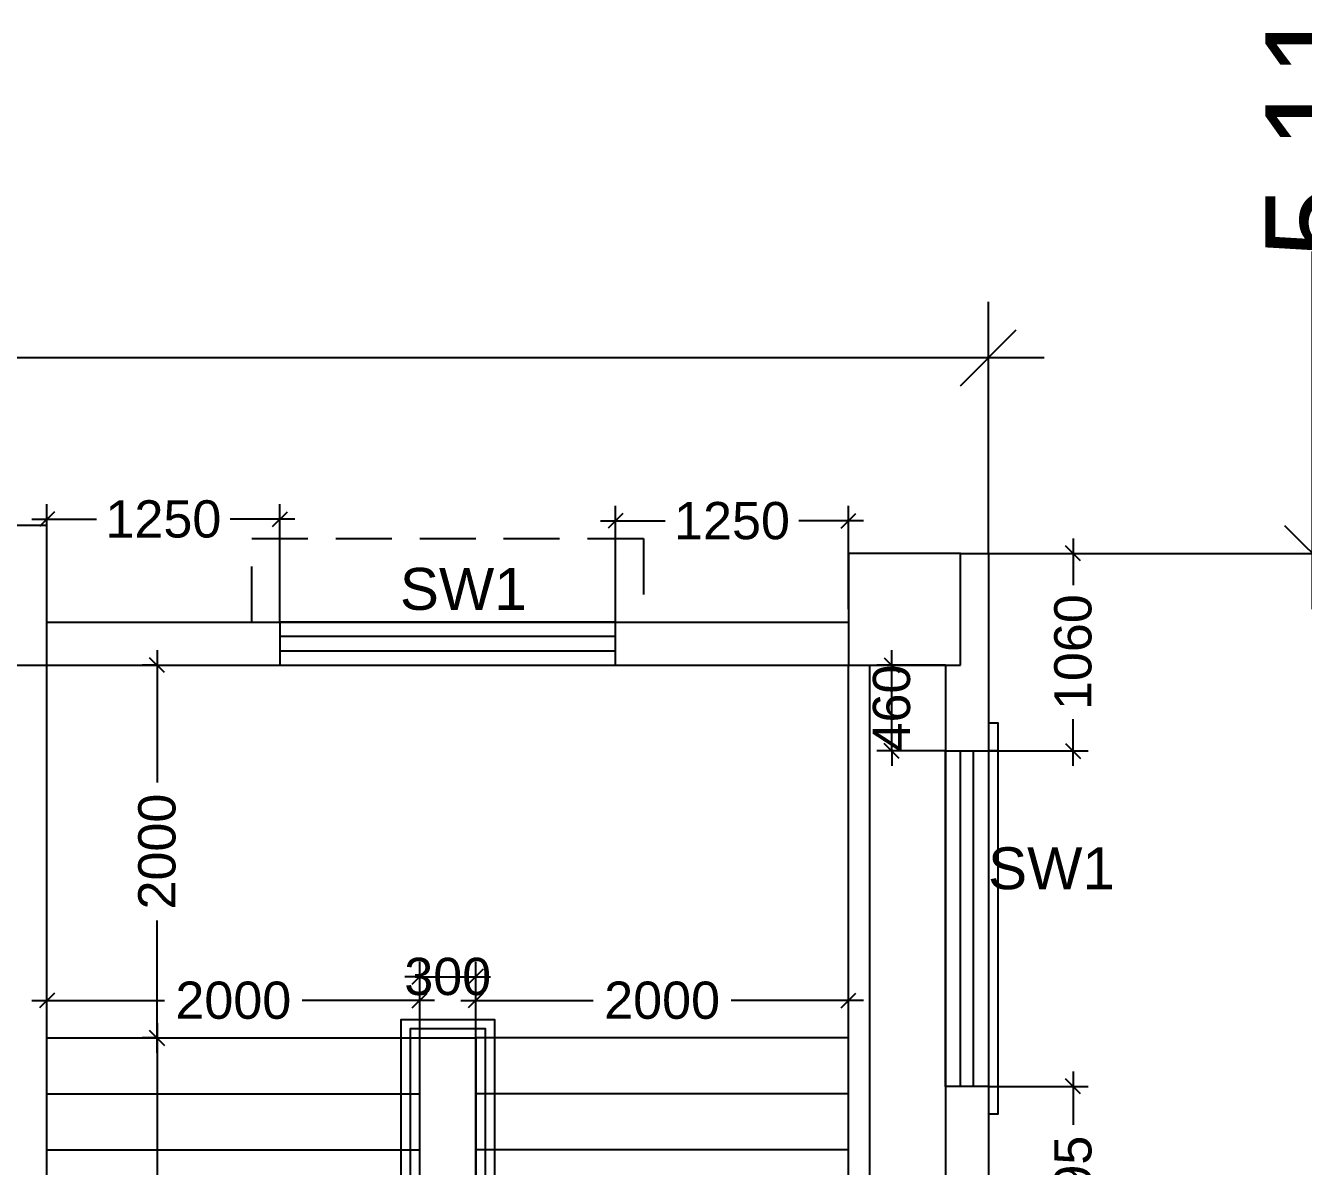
# Model space of a CAD drawing. Extents: x 6345096 to 6738923, y -6490958 to -6305885.
# Drawn here: x 6646776 to 6653629, y -6381394 to -6375273 of the extents above; entities that cross this region are included whole.
import ezdxf
from ezdxf.enums import TextEntityAlignment as Align

# ---------------------------------------------------------------- set-up
doc = ezdxf.new("R2010")
doc.units = 0
doc.header["$LTSCALE"] = 600
doc.header["$MEASUREMENT"] = 0
doc.header["$PDMODE"] = 35
doc.linetypes.add('DASHED', pattern=[0.75, 0.5, -0.25])
doc.linetypes.add('HIDDEN', pattern=[0.375, 0.25, -0.125])
doc.layers.get('0').update_dxf_attribs({"linetype": 'CONTINUOUS'})
doc.layers.get('Defpoints').update_dxf_attribs({"linetype": 'CONTINUOUS'})
for name, color, linetype in [('chajja', 7, 'CONTINUOUS'), ('DIM', 8, 'CONTINUOUS'), ('DIM-TEXT', 8, 'CONTINUOUS'), ('Ele Proje.', 7, 'CONTINUOUS'), ('HS', 251, 'CONTINUOUS'), ('joinery', 7, 'CONTINUOUS'), ('LA-column', 3, 'CONTINUOUS'), ('Railing', 21, 'CONTINUOUS'), ('Stairscase', 7, 'CONTINUOUS'), ('Walls', 7, 'CONTINUOUS'), ('WIN', 151, 'CONTINUOUS'), ('Working Dim', 5, 'CONTINUOUS')]:
    doc.layers.add(name, color=color, linetype=linetype)
doc.styles.add('ari', font='arial.ttf')
doc.styles.add('RT', font='romant.shx')
doc.styles.get("Standard").update_dxf_attribs({"font": 'romans.shx'})
doc.dimstyles.new('int. dim', dxfattribs={"dimtxt": 200, "dimasz": 80, "dimexe": 80, "dimexo": 0, "dimgap": 70, "dimtad": 0, "dimdec": 0, "dimzin": 12, "dimdsep": 46, "dimtxsty": 'ari', "dimblk": 'OBLIQUE', "dimcen": 2, "dimdle": 80, "dimclrd": 256, "dimclre": 256, "dimclrt": 6, "dimadec": 0, "dimazin": 0, "dimtfac": 1, "dimtdec": 0, "dimtix": 1, "dimtmove": 2, "dimatfit": 3, "dimfxl": 1, "dimtolj": 1, "dimtzin": 0, "dimlwd": -1, "dimlwe": -1, "dimarcsym": 0})
doc.dimstyles.new('STANDARD$0', dxfattribs={"dimscale": 0, "dimtxt": 150, "dimasz": 125, "dimexe": 0.75, "dimexo": 1, "dimgap": 25, "dimtad": 1, "dimdec": 0, "dimdsep": 46, "dimtxsty": 'Standard', "dimblk1": 'DOT', "dimblk2": 'DOT', "dimsah": 1, "dimcen": 2.5, "dimclrd": 1, "dimclre": 1, "dimclrt": 3, "dimadec": 0, "dimazin": 0, "dimtfac": 1, "dimtdec": 0, "dimtmove": 0, "dimatfit": 3, "dimldrblk": 'DOT', "dimfxl": 1, "dimtolj": 1, "dimtzin": 0, "dimarcsym": 0})
doc.dimstyles.new('TEXT', dxfattribs={"dimscale": 0, "dimtxt": 600, "dimasz": 300, "dimexe": 300, "dimexo": 30, "dimgap": 50, "dimtad": 0, "dimdec": 0, "dimzin": 0, "dimdsep": 46, "dimtxsty": 'RT', "dimblk": 'OBLIQUE', "dimcen": 0.09, "dimdle": 300, "dimclrd": 256, "dimclre": 256, "dimclrt": 170, "dimadec": 0, "dimazin": 0, "dimtfac": 1, "dimtdec": 0, "dimtofl": 0, "dimtmove": 2, "dimatfit": 3, "dimfxl": 1, "dimfrac": 2, "dimtolj": 1, "dimtzin": 0, "dimlwd": -1, "dimlwe": -1, "dimarcsym": 0})

# ---------------------------------------------------------------- blocks, each defined once
blk = doc.blocks.new('_Oblique')
at = {"color": 0, "linetype": 'ByBlock', "lineweight": -2}
blk.add_line((-0.5, -0.5), (0.5, 0.5), dxfattribs=at)
blk = doc.blocks.new('*D1224')
at = {"layer": 'Defpoints', "color": 0, "transparency": 16777216}
for p in [(6648139.9, -6377921.3), (6646890.3, -6378329.6, 7.5), (6648139.9, -6378474.6, 5.1)]:
    blk.add_point(p, dxfattribs=at)
at = {"layer": 'Working Dim', "transparency": 16777216}
for p, q in [((6646890.3, -6378329.6), (6646890.3, -6377841.3)), ((6648139.9, -6378474.6), (6648139.9, -6377841.3)), ((6646810.3, -6377921.3), (6647156.2, -6377921.3)), ((6648219.9, -6377921.3), (6647874, -6377921.3))]:
    blk.add_line(p, q, dxfattribs=at)
at = {"layer": 'Working Dim', "transparency": 16777216, "xscale": 80, "yscale": 80, "zscale": 80, "rotation": 180}
blk.add_blockref('_Oblique', (6646890.3, -6377921.3), dxfattribs=at)
at = {"layer": 'Working Dim', "transparency": 16777216, "xscale": 80, "yscale": 80, "zscale": 80}
blk.add_blockref('_Oblique', (6648139.9, -6377921.3), dxfattribs=at)
at = {"layer": 'Working Dim', "color": 6, "transparency": 16777216, "insert": (6647515.1, -6377921.3), "char_height": 200, "attachment_point": 5, "style": 'ari'}
blk.add_mtext('\\A1;1250', dxfattribs=at)
blk = doc.blocks.new('*D1225')
at = {"layer": 'Defpoints', "color": 0, "transparency": 16777216}
for p in [(6651189.5, -6377930.4), (6651189.5, -6378404.6, 1), (6649939.9, -6378474.6, 5.1)]:
    blk.add_point(p, dxfattribs=at)
at = {"layer": 'Working Dim', "transparency": 16777216}
for p, q in [((6649939.9, -6378474.6), (6649939.9, -6377850.4)), ((6651189.5, -6378404.6), (6651189.5, -6377850.4)), ((6649859.9, -6377930.4), (6650205.8, -6377930.4)), ((6651269.5, -6377930.4), (6650923.6, -6377930.4))]:
    blk.add_line(p, q, dxfattribs=at)
at = {"layer": 'Working Dim', "transparency": 16777216, "xscale": 80, "yscale": 80, "zscale": 80, "rotation": 180}
blk.add_blockref('_Oblique', (6649939.9, -6377930.4), dxfattribs=at)
at = {"layer": 'Working Dim', "transparency": 16777216, "xscale": 80, "yscale": 80, "zscale": 80}
blk.add_blockref('_Oblique', (6651189.5, -6377930.4), dxfattribs=at)
at = {"layer": 'Working Dim', "color": 6, "transparency": 16777216, "insert": (6650564.7, -6377930.4), "char_height": 200, "attachment_point": 5, "style": 'ari'}
blk.add_mtext('\\A1;1250', dxfattribs=at)
blk = doc.blocks.new('*D1282')
at = {"layer": 'Defpoints', "color": 0, "linetype": 'Continuous', "transparency": 16777216}
for p in [(6610879.4, -6372845.6, 13.3), (6651519.1, -6372996, 13.8), (6651519.1, -6374540.9)]:
    blk.add_point(p, dxfattribs=at)
at = {"layer": 'DIM-TEXT', "transparency": 16777216}
for p, q in [((6610879.4, -6372845.6), (6610879.4, -6374840.9)), ((6651519.1, -6372996), (6651519.1, -6374840.9)), ((6610579.4, -6374540.9), (6611790.4, -6374540.9)), ((6651819.1, -6374540.9), (6650608.1, -6374540.9))]:
    blk.add_line(p, q, dxfattribs=at)
at = {"layer": 'DIM-TEXT', "linetype": 'Continuous', "transparency": 16777216, "xscale": 300, "yscale": 300, "zscale": 300, "rotation": 180}
blk.add_blockref('_Oblique', (6610879.4, -6374540.9), dxfattribs=at)
at = {"layer": 'DIM-TEXT', "linetype": 'Continuous', "transparency": 16777216, "xscale": 300, "yscale": 300, "zscale": 300}
blk.add_blockref('_Oblique', (6651519.1, -6374540.9), dxfattribs=at)
at = {"layer": 'DIM-TEXT', "color": 170, "linetype": 'Continuous', "transparency": 16777216, "insert": (6631199.3, -6374540.9), "char_height": 750, "attachment_point": 5, "style": 'ari'}
blk.add_mtext('\\A1;{\\H1.067x;(I.C.U. - 6 Beds) EMERGENCY MEDICINE DEPT (18 Beds) TRIAGE (6 Beds)}', dxfattribs=at)
blk = doc.blocks.new('*D1298')
at = {"layer": 'Defpoints', "color": 0, "transparency": 16777216}
for p in [(6651939.4, -6372995.8, 8), (6651939.6, -6378104.7), (6653678.1, -6378104.7)]:
    blk.add_point(p, dxfattribs=at)
at = {"layer": 'DIM', "color": 8, "transparency": 16777216}
for p, q in [((6653678.1, -6372695.8), (6653678.1, -6374615.6)), ((6651939.4, -6372995.8), (6653978.1, -6372995.8)), ((6653678.1, -6378404.7), (6653678.1, -6376484.9)), ((6651939.6, -6378104.7), (6653978.1, -6378104.7))]:
    blk.add_line(p, q, dxfattribs=at)
at = {"layer": 'DIM', "color": 8, "transparency": 16777216, "xscale": 300, "yscale": 300, "zscale": 300}
for p, rotation in [((6653678.1, -6372995.8), 90), ((6653678.1, -6378104.7), 270)]:
    blk.add_blockref('_Oblique', p, dxfattribs=dict(at, rotation=rotation))
at = {"layer": 'DIM', "color": 7, "transparency": 16777216, "insert": (6653678.1, -6375550.2), "char_height": 500, "attachment_point": 5, "rotation": 90, "style": 'ari'}
blk.add_mtext('\\A1;5.11m', dxfattribs=at)
blk = doc.blocks.new('*D1621')
at = {"layer": 'Defpoints', "color": 0, "transparency": 16777216}
for p in [(6651939.6, -6380964.7, 36.1), (6652394, -6380964.7), (6651939.6, -6381959.8, 11.2)]:
    blk.add_point(p, dxfattribs=at)
at = {"layer": 'Working Dim', "transparency": 16777216}
for p, q in [((6652394, -6380884.7), (6652394, -6381170.6)), ((6651939.6, -6380964.7), (6652474, -6380964.7)), ((6652394, -6382039.8), (6652394, -6381754)), ((6651939.6, -6381959.8), (6652474, -6381959.8))]:
    blk.add_line(p, q, dxfattribs=at)
at = {"layer": 'Working Dim', "transparency": 16777216, "xscale": 80, "yscale": 80, "zscale": 80}
for p, rotation in [((6652394, -6380964.7), 90), ((6652394, -6381959.8), 270)]:
    blk.add_blockref('_Oblique', p, dxfattribs=dict(at, rotation=rotation))
at = {"layer": 'Working Dim', "color": 6, "transparency": 16777216, "insert": (6652394, -6381462.3), "char_height": 200, "attachment_point": 5, "rotation": 90, "style": 'ari'}
blk.add_mtext('\\A1;995', dxfattribs=at)
blk = doc.blocks.new('*D1622')
at = {"layer": 'Defpoints', "color": 0, "transparency": 16777216}
for p in [(6651939.6, -6378104.7, 36.1), (6652394, -6378104.7), (6651939.6, -6379164.7, 36.1)]:
    blk.add_point(p, dxfattribs=at)
at = {"layer": 'Working Dim', "transparency": 16777216}
for p, q in [((6652394, -6378024.7), (6652394, -6378275.8)), ((6651939.6, -6378104.7), (6652474, -6378104.7)), ((6652394, -6379244.7), (6652394, -6378993.6)), ((6651939.6, -6379164.7), (6652474, -6379164.7))]:
    blk.add_line(p, q, dxfattribs=at)
at = {"layer": 'Working Dim', "transparency": 16777216, "xscale": 80, "yscale": 80, "zscale": 80}
for p, rotation in [((6652394, -6378104.7), 90), ((6652394, -6379164.7), 270)]:
    blk.add_blockref('_Oblique', p, dxfattribs=dict(at, rotation=rotation))
at = {"layer": 'Working Dim', "color": 6, "transparency": 16777216, "insert": (6652394, -6378634.7), "char_height": 200, "attachment_point": 5, "rotation": 90, "style": 'ari'}
blk.add_mtext('\\A1;1060', dxfattribs=at)
blk = doc.blocks.new('*D1637')
at = {"layer": 'Defpoints', "color": 0, "transparency": 16777216}
for p in [(6651421.3, -6378704.7), (6651709.6, -6378704.7, 36.1), (6651709.6, -6379164.7, 36.1)]:
    blk.add_point(p, dxfattribs=at)
at = {"layer": 'Working Dim', "transparency": 16777216}
for p, q in [((6651421.3, -6378704.7), (6651421.3, -6378624.7)), ((6651709.6, -6378704.7), (6651341.3, -6378704.7)), ((6651421.3, -6379164.7), (6651421.3, -6378704.7)), ((6651709.6, -6379164.7), (6651341.3, -6379164.7)), ((6651421.3, -6379164.7), (6651421.3, -6379244.7))]:
    blk.add_line(p, q, dxfattribs=at)
at = {"layer": 'Working Dim', "transparency": 16777216, "xscale": 80, "yscale": 80, "zscale": 80}
for p, rotation in [((6651421.3, -6378704.7), 270), ((6651421.3, -6379164.7), 90)]:
    blk.add_blockref('_Oblique', p, dxfattribs=dict(at, rotation=rotation))
at = {"layer": 'Working Dim', "color": 6, "transparency": 16777216, "insert": (6651421.3, -6378934.7), "char_height": 200, "attachment_point": 5, "rotation": 90, "style": 'ari'}
blk.add_mtext('\\A1;460', dxfattribs=at)
blk = doc.blocks.new('*D1673')
at = {"layer": 'Defpoints', "color": 0, "transparency": 16777216}
for p in [(6651939.6, -6378104.7, 67.5), (6656713.8, -6378104.7), (6651939.6, -6414394.8, -22.3)]:
    blk.add_point(p, dxfattribs=at)
at = {"layer": 'DIM', "color": 8, "transparency": 16777216}
for p, q in [((6656713.8, -6377804.7), (6656713.8, -6395121)), ((6651939.6, -6378104.7), (6657013.8, -6378104.7)), ((6656713.8, -6414694.8), (6656713.8, -6397378.5)), ((6651939.6, -6414394.8), (6657013.8, -6414394.8))]:
    blk.add_line(p, q, dxfattribs=at)
at = {"layer": 'DIM', "color": 8, "transparency": 16777216, "xscale": 300, "yscale": 300, "zscale": 300}
for p, rotation in [((6656713.8, -6378104.7), 90), ((6656713.8, -6414394.8), 270)]:
    blk.add_blockref('_Oblique', p, dxfattribs=dict(at, rotation=rotation))
at = {"layer": 'DIM', "color": 7, "transparency": 16777216, "insert": (6656713.8, -6396249.7), "char_height": 500, "attachment_point": 5, "rotation": 90, "style": 'ari'}
blk.add_mtext('\\A1;36.29m', dxfattribs=at)
blk = doc.blocks.new('*D1773')
at = {"layer": 'Defpoints', "color": 0, "transparency": 16777216}
for p in [(6646890.3, -6380503.7), (6646890.3, -6380705, 14.8), (6648889.9, -6380705, 1)]:
    blk.add_point(p, dxfattribs=at)
at = {"layer": 'Working Dim', "transparency": 16777216}
for p, q in [((6646890.3, -6380705), (6646890.3, -6380423.7)), ((6648889.9, -6380705), (6648889.9, -6380423.7)), ((6646810.3, -6380503.7), (6647520.1, -6380503.7)), ((6648969.9, -6380503.7), (6648260.1, -6380503.7))]:
    blk.add_line(p, q, dxfattribs=at)
at = {"layer": 'Working Dim', "transparency": 16777216, "xscale": 80, "yscale": 80, "zscale": 80, "rotation": 180}
blk.add_blockref('_Oblique', (6646890.3, -6380503.7), dxfattribs=at)
at = {"layer": 'Working Dim', "transparency": 16777216, "xscale": 80, "yscale": 80, "zscale": 80}
blk.add_blockref('_Oblique', (6648889.9, -6380503.7), dxfattribs=at)
at = {"layer": 'Working Dim', "color": 6, "transparency": 16777216, "insert": (6647890.1, -6380503.7), "char_height": 200, "attachment_point": 5, "style": 'ari'}
blk.add_mtext('\\A1;2000', dxfattribs=at)
blk = doc.blocks.new('*D1774')
at = {"layer": 'Defpoints', "color": 0, "transparency": 16777216}
for p in [(6651189.5, -6380503.7), (6649190.1, -6380705, 1), (6651189.5, -6380705, 14.8)]:
    blk.add_point(p, dxfattribs=at)
at = {"layer": 'Working Dim', "transparency": 16777216}
for p, q in [((6649190.1, -6380705), (6649190.1, -6380423.7)), ((6651189.5, -6380705), (6651189.5, -6380423.7)), ((6649110.1, -6380503.7), (6649819.8, -6380503.7)), ((6651269.5, -6380503.7), (6650559.8, -6380503.7))]:
    blk.add_line(p, q, dxfattribs=at)
at = {"layer": 'Working Dim', "transparency": 16777216, "xscale": 80, "yscale": 80, "zscale": 80, "rotation": 180}
blk.add_blockref('_Oblique', (6649190.1, -6380503.7), dxfattribs=at)
at = {"layer": 'Working Dim', "transparency": 16777216, "xscale": 80, "yscale": 80, "zscale": 80}
blk.add_blockref('_Oblique', (6651189.5, -6380503.7), dxfattribs=at)
at = {"layer": 'Working Dim', "color": 6, "transparency": 16777216, "insert": (6650189.8, -6380503.7), "char_height": 200, "attachment_point": 5, "style": 'ari'}
blk.add_mtext('\\A1;2000', dxfattribs=at)
blk = doc.blocks.new('*D1775')
at = {"layer": 'Defpoints', "color": 0, "transparency": 16777216}
for p in [(6649190.1, -6380376.2), (6648889.9, -6380705), (6649190.1, -6380705, 1)]:
    blk.add_point(p, dxfattribs=at)
at = {"layer": 'Working Dim', "transparency": 16777216}
for p, q in [((6648889.9, -6380705), (6648889.9, -6380296.2)), ((6649190.1, -6380705), (6649190.1, -6380296.2)), ((6648889.9, -6380376.2), (6648809.9, -6380376.2)), ((6648889.9, -6380376.2), (6649190.1, -6380376.2)), ((6649190.1, -6380376.2), (6649270.1, -6380376.2))]:
    blk.add_line(p, q, dxfattribs=at)
at = {"layer": 'Working Dim', "transparency": 16777216, "xscale": 80, "yscale": 80, "zscale": 80}
blk.add_blockref('_Oblique', (6648889.9, -6380376.2), dxfattribs=at)
at = {"layer": 'Working Dim', "transparency": 16777216, "xscale": 80, "yscale": 80, "zscale": 80, "rotation": 180}
blk.add_blockref('_Oblique', (6649190.1, -6380376.2), dxfattribs=at)
at = {"layer": 'Working Dim', "color": 6, "transparency": 16777216, "insert": (6649040, -6380376.2), "char_height": 200, "attachment_point": 5, "style": 'ari'}
blk.add_mtext('\\A1;300', dxfattribs=at)
blk = doc.blocks.new('*D1777')
at = {"layer": 'Defpoints', "color": 0, "transparency": 16777216}
for p in [(6647481.3, -6380705, 1), (6647481.3, -6380705), (6646890.3, -6384005, 1)]:
    blk.add_point(p, dxfattribs=at)
at = {"layer": 'Working Dim', "transparency": 16777216}
for p, q in [((6647481.3, -6380625), (6647481.3, -6381986.8)), ((6647481.3, -6380705), (6647401.3, -6380705)), ((6647481.3, -6384085), (6647481.3, -6382723.3)), ((6646890.3, -6384005), (6647561.3, -6384005))]:
    blk.add_line(p, q, dxfattribs=at)
at = {"layer": 'Working Dim', "transparency": 16777216, "xscale": 80, "yscale": 80, "zscale": 80}
for p, rotation in [((6647481.3, -6380705), 90), ((6647481.3, -6384005), 270)]:
    blk.add_blockref('_Oblique', p, dxfattribs=dict(at, rotation=rotation))
at = {"layer": 'Working Dim', "color": 6, "transparency": 16777216, "insert": (6647481.3, -6382355), "char_height": 200, "attachment_point": 5, "rotation": 90, "style": 'ari'}
blk.add_mtext('\\A1;3300', dxfattribs=at)
blk = doc.blocks.new('*D1778')
at = {"layer": 'Defpoints', "color": 0, "transparency": 16777216}
for p in [(6647481.3, -6378704.6, 14.8), (6647481.3, -6378704.6), (6647481.3, -6380705, 1)]:
    blk.add_point(p, dxfattribs=at)
at = {"layer": 'Working Dim', "transparency": 16777216}
for p, q in [((6647481.3, -6378624.6), (6647481.3, -6379334.8)), ((6647481.3, -6378704.6), (6647401.3, -6378704.6)), ((6647481.3, -6380785), (6647481.3, -6380074.8)), ((6647481.3, -6380705), (6647401.3, -6380705))]:
    blk.add_line(p, q, dxfattribs=at)
at = {"layer": 'Working Dim', "transparency": 16777216, "xscale": 80, "yscale": 80, "zscale": 80}
for p, rotation in [((6647481.3, -6378704.6), 90), ((6647481.3, -6380705), 270)]:
    blk.add_blockref('_Oblique', p, dxfattribs=dict(at, rotation=rotation))
at = {"layer": 'Working Dim', "color": 6, "transparency": 16777216, "insert": (6647481.3, -6379704.8), "char_height": 200, "attachment_point": 5, "rotation": 90, "style": 'ari'}
blk.add_mtext('\\A1;2000', dxfattribs=at)
blk = doc.blocks.new('*D2003')
at = {"layer": 'Defpoints', "color": 0, "linetype": 'Continuous', "transparency": 16777216}
for p in [(6610879.4, -6377055.2), (6610879.4, -6378105.9, 22), (6651939.6, -6378104.7, -1)]:
    blk.add_point(p, dxfattribs=at)
at = {"layer": 'DIM-TEXT', "transparency": 16777216}
for p, q in [((6610879.4, -6378105.9), (6610879.4, -6376755.2)), ((6651939.6, -6378104.7), (6651939.6, -6376755.2)), ((6610579.4, -6377055.2), (6620675.1, -6377055.2)), ((6652239.6, -6377055.2), (6642143.8, -6377055.2))]:
    blk.add_line(p, q, dxfattribs=at)
at = {"layer": 'DIM-TEXT', "linetype": 'Continuous', "transparency": 16777216, "xscale": 300, "yscale": 300, "zscale": 300, "rotation": 180}
blk.add_blockref('_Oblique', (6610879.4, -6377055.2), dxfattribs=at)
at = {"layer": 'DIM-TEXT', "linetype": 'Continuous', "transparency": 16777216, "xscale": 300, "yscale": 300, "zscale": 300}
blk.add_blockref('_Oblique', (6651939.6, -6377055.2), dxfattribs=at)
at = {"layer": 'DIM-TEXT', "color": 170, "linetype": 'Continuous', "transparency": 16777216, "insert": (6631409.5, -6377055.2), "char_height": 750, "attachment_point": 5, "style": 'ari'}
blk.add_mtext("\\A1;{\\H1.067x;SAMPLE COLLECTION & O.P.D's (9 Nos.)}", dxfattribs=at)
blk = doc.blocks.new('A$C2CD672AE')
at = {"layer": 'Ele Proje.', "color": 8, "linetype": 'HIDDEN', "elevation": 5.1}
for points in [[(121620.2, 77409.2), (121670.2, 77409.2), (121670.2, 77259.2), (121620.2, 77259.2)], [(121620.2, 75459.2), (121670.2, 75459.2), (121670.2, 75309.2), (121620.2, 75309.2)]]:
    blk.add_lwpolyline(points, dxfattribs=at)
at = {"layer": 'Railing', "color": 8, "linetype": 'HIDDEN'}
for p, q in [((120870.1, 71004.2, 18.9), (120870.1, 77719.2, 18.9)), ((120870.1, 71004.2, 18.9), (120870.1, 77719.2, 18.9)), ((120985.1, 71004.2, 18.9), (120985.1, 77719.2, 18.9)), ((120985.1, 71004.2, 18.9), (120985.1, 77719.2, 18.9))]:
    blk.add_line(p, q, dxfattribs=at)
at = {"layer": 'Walls', "color": 8, "linetype": 'HIDDEN'}
for p, q in [((121470.1, 78319.2), (121620.2, 78319.2)), ((121470.1, 78319.2), (121620.2, 78319.2)), ((121620.2, 78319.2), (121620.2, 70033)), ((116570.9, 77949.3), (120870.1, 77949.3)), ((116570.9, 77719.3), (120870.1, 77719.3)), ((116570.9, 71004.2), (116570.9, 77719.3)), ((121390.2, 77719.2), (121390.2, 71004.1))]:
    blk.add_line(p, q, dxfattribs=at)

msp = doc.modelspace()

# ---------------------------------------------------------------- linework, layer by layer
at = {"layer": 'chajja', "color": 8}
msp.add_line((6651989.58, -6379164.714), (6651989.58, -6380964.714), dxfattribs=at)
at = {"layer": 'chajja', "color": 7, "linetype": 'DASHED', "elevation": 5.131}
msp.add_lwpolyline([(6647989.894, -6378474.646), (6647989.894, -6378024.646), (6650089.894, -6378024.646), (6650089.894, -6378474.646)], dxfattribs=at)
at = {"layer": 'Ele Proje.', "elevation": 5.131}
for points in [[(6651939.58, -6379014.714), (6651989.58, -6379014.714), (6651989.58, -6379164.714), (6651939.58, -6379164.714)], [(6651939.58, -6380964.714), (6651989.58, -6380964.714), (6651989.58, -6381114.714), (6651939.58, -6381114.714)]]:
    msp.add_lwpolyline(points, dxfattribs=at)
at = {"layer": 'LA-column', "color": 2}
for points, elevation in [([(6646890.295, -6378704.625), (6646890.295, -6377954.625), (6646140.295, -6377954.625), (6646140.295, -6378704.625)], 7.521), ([(6651789.497, -6378704.642), (6651789.497, -6378104.642), (6651189.497, -6378104.642), (6651189.497, -6378704.642)], 1.031), ([(6651789.497, -6378704.678), (6651789.497, -6378104.678), (6651189.497, -6378104.678), (6651189.497, -6378704.678)], 1.031)]:
    msp.add_lwpolyline(points, close=True, dxfattribs=dict(at, elevation=elevation))
at = {"layer": 'Railing', "linetype": 'Continuous'}
for p, q in [((6651189.493, -6385419.721, 18.93), (6651189.493, -6378704.678, 18.93)), ((6651189.493, -6385419.721, 18.93), (6651189.493, -6378704.678, 18.93)), ((6651304.493, -6385419.721, 18.93), (6651304.493, -6378704.678, 18.93)), ((6651304.493, -6385419.721, 18.93), (6651304.493, -6378704.678, 18.93))]:
    msp.add_line(p, q, dxfattribs=at)
at = {"layer": 'Railing', "linetype": 'Continuous', "elevation": -18.481}
for points in [[(6648789.846, -6384125.002), (6648789.846, -6380605.026), (6649290.116, -6380605.026), (6649290.116, -6384125.002)], [(6648839.847, -6384075.002), (6648839.847, -6380655.027), (6649240.116, -6380655.027), (6649240.116, -6384075.002)]]:
    msp.add_lwpolyline(points, close=True, dxfattribs=at)
at = {"layer": 'Stairscase', "color": 7, "linetype": 'Continuous'}
for p, q in [((6646889.848, -6380705.027, -18.481), (6648889.848, -6380705.027, -18.481)), ((6648889.848, -6384025.001, -18.481), (6648889.848, -6380705.027, -18.481)), ((6649190.115, -6384025.001, -18.481), (6649190.115, -6380705.027, -18.481)), ((6646889.848, -6381005.027, -18.481), (6648889.848, -6381005.027, -18.481)), ((6646889.848, -6381305.027, -18.481), (6648889.848, -6381305.027, -18.481))]:
    msp.add_line(p, q, dxfattribs=at)
at = {"layer": 'Stairscase', "color": 8, "linetype": 'HIDDEN', "ltscale": 1000}
for p, q in [((6651190.115, -6380705.027, -18.481), (6649190.115, -6380705.027, -18.481)), ((6651190.115, -6381005.027, -18.481), (6649190.115, -6381005.027, -18.481)), ((6651190.115, -6381305.027, -18.481), (6649190.115, -6381305.027, -18.481))]:
    msp.add_line(p, q, dxfattribs=at)
at = {"layer": 'Stairscase', "color": 7, "linetype": 'Continuous', "elevation": -18.481}
msp.add_lwpolyline([(6648889.848, -6384025.001), (6648889.848, -6380705.027), (6649190.115, -6380705.027), (6649190.115, -6384025.001)], close=True, dxfattribs=at)
at = {"layer": 'Walls', "linetype": 'Continuous'}
for p, q in [((6651789.493, -6378104.678), (6651939.58, -6378104.678)), ((6651789.493, -6378104.714), (6651939.58, -6378104.714)), ((6651939.58, -6378104.714), (6651939.58, -6386390.932)), ((6646890.295, -6378474.646), (6651189.493, -6378474.646)), ((6646890.295, -6378704.646), (6651189.493, -6378704.646)), ((6646890.295, -6385419.721), (6646890.295, -6378704.646)), ((6651709.58, -6378704.714), (6651709.58, -6385419.757))]:
    msp.add_line(p, q, dxfattribs=at)
at = {"layer": 'WIN', "linetype": 'Continuous', "elevation": 5.131}
for points in [[(6648139.894, -6378474.646), (6648139.894, -6378704.646), (6649939.894, -6378704.646), (6649939.894, -6378474.646)], [(6648139.894, -6378551.646), (6648139.894, -6378627.646), (6649939.894, -6378627.646), (6649939.894, -6378551.646)], [(6651939.58, -6379164.714), (6651939.58, -6380964.714), (6651709.58, -6380964.714), (6651709.58, -6379164.714)], [(6651858.239, -6379164.714), (6651858.239, -6380964.714), (6651790.921, -6380964.714), (6651790.921, -6379164.714)]]:
    msp.add_lwpolyline(points, close=True, dxfattribs=at)

# ---------------------------------------------------------------- block references
at = {"layer": 'HS'}
msp.add_blockref('A$C2CD672AE', (6530319.294, -6456423.902, 8.17), dxfattribs=at)

# ---------------------------------------------------------------- texts
at = {"layer": 'joinery', "style": 'ari'}
for p in [(6649123.829, -6378407.753, 5.131), (6652278.378, -6379906.935, 5.827)]:
    msp.add_text('SW1', height=225, dxfattribs=at).set_placement(p, align=Align.CENTER)

# ---------------------------------------------------------------- dimensions: what is measured, and where the dimension line sits
at = {"layer": 'DIM'}
for base, p1, p2, picture, middle in [((6653678.085, -6378104.678), (6651939.403, -6372995.776, 7.979), (6651939.58, -6378104.678), '*D1298', (6653678.085, -6375550.227)), ((6656713.829, -6378104.714, -67.544), (6651939.58, -6414394.785, -89.884), (6651939.58, -6378104.714), '*D1673', (6656713.829, -6396249.749, -67.544))]:
    dim = msp.add_linear_dim(base=base, p1=p1, p2=p2, angle=90, dimstyle='STANDARD$0', override={"dimscale": 1, "dimtxt": 500, "dimasz": 300, "dimexe": 300, "dimexo": 0, "dimgap": 1, "dimtad": 0, "dimdec": 2, "dimlfac": 0.001, "dimzin": 0, "dimpost": 'm', "dimtxsty": 'ari', "dimblk1": 'Oblique', "dimblk2": 'Oblique', "dimcen": 0, "dimdle": 300, "dimclrd": 8, "dimclre": 8, "dimclrt": 7, "dimadec": 2, "dimtdec": 2, "dimtmove": 2, "dimfxl": 0.75, "dimfrac": 1, "dimlwd": 65535, "dimlwe": 65535}, dxfattribs=at)
    dim.commit()
    dim.dimension.update_dxf_attribs({"geometry": picture, "text_midpoint": middle})
at = {"layer": 'DIM-TEXT', "linetype": 'Continuous'}
dim = msp.add_linear_dim(base=(6651519.099, -6374540.85, -12.768), p1=(6610879.441, -6372845.638, 0.533), p2=(6651519.099, -6372995.97, 1.031), text='{\\H1.067x;(I.C.U. - 6 Beds) EMERGENCY MEDICINE DEPT (18 Beds) TRIAGE (6 Beds)}', dimstyle='TEXT', override={"dimscale": 1, "dimtxt": 750, "dimexo": 0, "dimtxsty": 'ari'}, dxfattribs=at)
dim.commit()
dim.dimension.update_dxf_attribs({"geometry": '*D1282', "text_midpoint": (6631199.27, -6374540.85, -12.768)})
dim = msp.add_linear_dim(base=(6610879.358, -6377055.236, 1.031), p1=(6651939.585, -6378104.678), p2=(6610879.358, -6378105.854, 22.984), angle=180, text="{\\H1.067x;SAMPLE COLLECTION & O.P.D's (9 Nos.)}", dimstyle='TEXT', override={"dimscale": 1, "dimtxt": 750, "dimexo": 0, "dimtxsty": 'ari'}, dxfattribs=at)
dim.commit()
dim.dimension.update_dxf_attribs({"geometry": '*D2003', "text_midpoint": (6631409.471, -6377055.236, 1.031)})
at = {"layer": 'Working Dim', "color": 6}
for base, p1, p2, picture, middle in [((6648139.894, -6377921.315), (6646890.295, -6378329.625, 7.521), (6648139.894, -6378474.646, 5.131), '*D1224', (6647515.094, -6377921.315)), ((6651189.497, -6377930.36), (6649939.894, -6378474.646, 5.131), (6651189.497, -6378404.642, 1.031), '*D1225', (6650564.695, -6377930.36)), ((6649190.115, -6380376.154, -19.512), (6648889.883, -6380705.027, -19.512), (6649190.115, -6380705.027, -18.481), '*D1775', (6649039.999, -6380376.154, -19.512)), ((6646890.294, -6380503.745, -19.512), (6648889.883, -6380705.027, -18.481), (6646890.294, -6380705.027, -4.682), '*D1773', (6647890.089, -6380503.745, -19.512))]:
    dim = msp.add_linear_dim(base=base, p1=p1, p2=p2, dimstyle='int. dim', override={"dimtxt": 200, "dimarcsym": 1}, dxfattribs=at)
    dim.commit()
    dim.dimension.update_dxf_attribs({"geometry": picture, "text_midpoint": middle})
for base, p1, p2, picture, middle in [((6652393.974, -6378104.714, -31.005), (6651939.58, -6379164.714, 5.131), (6651939.58, -6378104.714, 5.131), '*D1622', (6652393.974, -6378634.714, -31.005)), ((6647481.312, -6378704.626, -19.512), (6647481.312, -6380705.027, -18.481), (6647481.312, -6378704.626, -4.682), '*D1778', (6647481.312, -6379704.827, -19.512)), ((6651421.322, -6378704.714, -31.005), (6651709.58, -6379164.701, 5.131), (6651709.58, -6378704.714, 5.131), '*D1637', (6651421.322, -6378934.708, -31.005)), ((6647481.312, -6380705.027, -19.512), (6646890.295, -6384005.027, -18.481), (6647481.312, -6380705.027, -18.481), '*D1777', (6647481.312, -6382355.027, -19.512)), ((6652393.975, -6380964.714, -31.005), (6651939.581, -6381959.809, -19.791), (6651939.58, -6380964.714, 5.131), '*D1621', (6652393.975, -6381462.261, -31.005))]:
    dim = msp.add_linear_dim(base=base, p1=p1, p2=p2, angle=90, dimstyle='int. dim', override={"dimtxt": 200, "dimarcsym": 1}, dxfattribs=at)
    dim.commit()
    dim.dimension.update_dxf_attribs({"geometry": picture, "text_midpoint": middle})
dim = msp.add_linear_dim(base=(6651189.493, -6380503.745, -19.512), p1=(6649190.115, -6380705.027, -18.481), p2=(6651189.493, -6380705.027, -4.682), text='2000', dimstyle='int. dim', override={"dimtxt": 200, "dimarcsym": 1}, dxfattribs=at)
dim.commit()
dim.dimension.update_dxf_attribs({"geometry": '*D1774', "text_midpoint": (6650189.804, -6380503.745, -19.512)})

doc.saveas('drawing.dxf')
